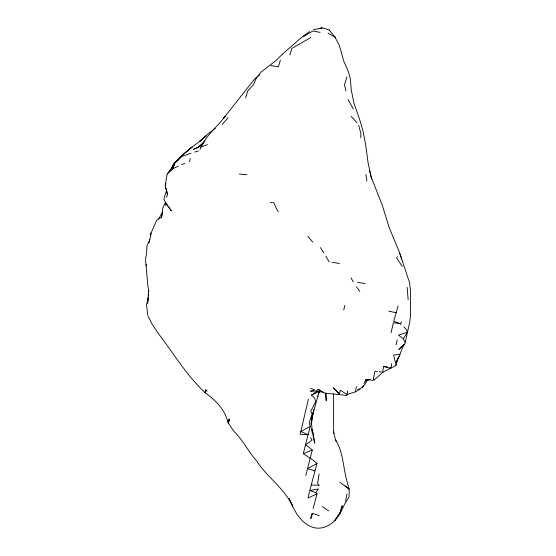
<?xml version="1.0" encoding="UTF-8"?>
<svg xmlns="http://www.w3.org/2000/svg" width="556" height="556" viewBox="0 0 556 556"><rect width="100%" height="100%" fill="white"/><g stroke="black" fill="none" stroke-linecap="round" stroke-linejoin="round"><path stroke-width="0.83" d="M333.371 393.85L333.69 433.506L333.44 431.234L335.351 439.289M360.754 137.819L360.886 133.433L358.627 125.149M311.11 424.659L311.214 422.136M311.937 416.944L311.575 423.609L312.312 432.637L311.666 428.752M311.485 421.135L311.339 423.422L313.716 409.835M148.695 290.406L147.59 303.222L148.181 299.142M174.931 162.852L174.987 162.22L177.663 160.441L181.694 156.146L174.931 162.852L172.707 168.885L167.217 173.931L165.215 185.412L167.384 194.12L166.668 197.324M311.603 419.544L311.819 417.056M390.646 368.03L382.653 372.457L383.522 366.48L390.986 368.211L391.751 363.568M150.266 234.938L150.468 232.79M363.951 383.529L365.334 381.187L365.584 379.331L373.076 380.332L374.327 379.859L383.008 372.089M347.75 390.812L346.965 395.511L339.563 394.579L333.287 387.81L339.514 393.738L340.251 390.222L346.979 394.44L355.416 391.848L356.382 386.538M392.015 367.349L393.919 366.758L396.039 365.153L395.879 362.908C399.785 356.917 400.667 349.905 404.657 343.983L398.784 349.481L404.49 344.345M319.116 473.948L317.594 483.359L319.311 485.388L311.27 484.901L309.838 490.58L315.843 492.706L317.038 493.728L313.139 508.664M259.631 74.789L254.349 79.299L223.331 118.581L225.027 116.482C216.798 127.407 204.879 136.366 200.028 149.356M149.001 243.028L151.795 231.317L156.618 220.287L161.497 217.264L162.866 207.805L165.264 202.884M228.259 422.949L229.072 419.161L229.419 420.301L228.259 422.949L234.034 431.456C242.944 440.109 248.254 451.528 256.455 460.729M345.54 501.248L346.979 494.006M313.709 409.786L312.347 416.201L319.158 391.57M161.497 217.264L162.602 212.135L158.773 218.696M343.768 309.942L344.783 305.452M165.931 203.107L165.473 205.129L166.056 202.704M205.567 390.764L205.122 392.703L205.81 389.867L207.242 391.097L205.567 390.764L205.81 389.867M308.371 399.312L300.17 434.264L308.01 434.764L303.312 453.71L313.181 460.215L316.976 463.509L311.27 484.901M148.264 297.557L146.52 305.119L147.806 315.328M396.067 344.852L397.186 340.057M145.304 259.826L146.527 254.106L146.902 246.03L149.772 239.761M189.464 161.74L190.242 158.481M391.007 332.849L393.405 322.765L400.389 323.648L400.945 324.607M309.539 491.796L307.968 498.141L317.038 493.728M319.359 515.676L312.055 513.244L310.811 518.602L312.535 513.668M305.8 475.387L312.263 450.11L308.663 446.892L305.452 444.974L311.972 440.185L310.561 437.586M404.914 343.573L409.577 323.001L410.578 315.641L410.481 290.489L409.55 282.58L399.243 251.798L389.242 227.738L382.201 205.011L371.067 176.732L368.079 162.804L365.626 144.623L363.04 131.049L359.829 120.047L353.943 103.096L351.239 89.905L350.377 79.16L348.529 72.03L343.768 61.111L339.382 45.474L334.907 37.05L328.109 33.068M398.124 305.89L393.773 321.312L400.389 323.648L401.64 321.882M317.267 390.792L311.534 395.114L314.654 398.2L315.384 400.605L315.266 402.773L310.748 411.343L312.041 413.914L309.219 422.956L310.283 426.424L308.01 434.764M396.039 365.153L397.992 358.064L395.879 362.908L394.781 360.392L393.662 355.055L400.091 354.255M319.116 391.5L318.463 393.836L319.172 391.487M245.585 97.981L247.622 91.177L253.501 84.505L256.531 77.722L261.132 72.044L276.2 60.361L282.142 54.398M340.05 512.771L335.018 520.221L340.05 512.771L342.176 505.731C340.272 520.381 323.689 533.711 309.289 525.816C298.725 520.228 293.443 508.782 288.905 498.294L292.713 505.988M280.37 60.236L278.368 66.831L270.883 65.566M289.857 54.954L291.858 48.379L310.873 37.474M346.937 76.797L344.484 84.748L345.957 90.996M317.74 396.602L317.962 395.893M397.29 256.629L396.762 258.22L402.301 266.484M172.707 168.885L174.987 162.22M165.215 185.412L166.015 183.438M205.24 392.814C215.45 400.202 224.874 409.334 227.835 422.06L229.072 419.161M317.949 390.826L317.615 391.563L323.064 392.07M173.875 163.77L170.706 170.518L173.875 163.77L174.772 162.894M339.368 514.78L345.067 503.312L349.112 496.814L349.154 489.183L346.854 480.891C343.101 467.005 343.205 452.007 335.421 439.442M227.835 422.06L228.78 420.204L229.419 420.301M367.21 379.797C365.32 385.6 360.545 389.082 355.416 391.848M390.986 368.211L391.382 367.544M362.394 387.49L363.541 385.614M404.949 342.079L403.302 338.715L407.36 332.224L406.631 329.819L403.892 326.838M168.899 172.207L172.972 165.723M315.843 492.706L318.352 488.939L309.838 490.58M398.423 357.452L399.284 356.229M167.217 173.931L172.27 167.724M215.311 128.318L207.805 134.003L199.604 141.523L206.019 136.005C196.15 145.053 184.099 151.385 175.87 162.137M329.284 30.093L335.15 37.252L334.997 36.884M222.171 124.572L228.05 117.712M179.157 158.662L184.967 152.921M205.053 141.12L197.804 147.493L193.21 149.404L197.804 147.493L203.788 142.892M201.341 145.825L202.766 144.497M185.989 152.261L192.049 147.02L186.19 151.892M282.309 54.266L301.957 37.078L309.511 31.574M175.835 161.97L178.928 159.544M303.312 36.724L312.875 30.955L320.096 32.373M310.283 426.424L300.831 431.532L307.996 434.653M316.976 463.509L307.489 468.638L314.842 470.911M173.048 168.656L178.323 166.07M311.534 395.114L318.442 391.626M200.487 147.09L207.416 144.643M303.312 453.71L312.263 450.11M180.742 156.91L190.944 153.192M365.334 381.187L370.025 379.47M407.36 332.224L398.457 335.143L403.302 338.715M357.661 389.673L359.829 388.971M194.739 152.066L198.402 150.898M319.45 28.558L322.285 27.8L329.374 29.989M181.374 164.423L184.919 163.534M319.554 28.558L322 27.995L313.445 29.739M310.999 391.063L313.514 390.653M310.165 391.202L317.08 390.868M270.348 202.648L273.816 202.697L276.381 208.785L278.334 211.614M239.323 174.049L246.906 174.667M339.563 394.579L324.628 393.182L317.81 389.269L320.763 390.437M377.413 371.554L375.015 371.332L373.326 378.692L374.327 379.859M379.011 371.707L381.409 371.936M383.522 366.48L387.449 367.016M357.654 282.358L365.146 283.574M332.015 262.258L339.501 263.523M388.658 311.082L396.08 312.757M310.686 388.408L314.724 389.749M322.306 506.579L328.763 510.922M339.758 482.122L349.154 489.183L345.255 485.874M205.247 392.835C186.802 375.682 173.889 353.929 158.759 334.073M165.396 202.905L171.324 210.87L169.052 207.402M351.142 116.301L357.16 122.939M307.85 236.286L312.708 242.075M256.858 461.188C267.012 476.958 283.456 487.723 291.893 504.681M356.452 286.813L359.829 291.427M158.453 333.635L152.108 324.19L148.063 316.225M167.231 204.629L168.141 206.019M320.458 247.629L323.766 252.848M325.879 256.281L329.263 262.05M348.132 99.6L353.345 109.171M351.079 277.993L353.213 281.913M165.243 201.877L163.846 199.277L166.571 190.201L165.528 187.706M335.476 439.879L336.324 441.895M399.889 253.682L401.821 259.666M145.311 260.667L146.443 266.018M369.629 170.88L371.679 179.108M166.731 190.986L167.384 194.12M148.806 291.518L147.771 285.082L145.999 264.427M148.292 293.575L148.654 295.882M365.931 174.389L366.911 180.999M407.138 287.341L408.146 299.76M325.774 392.925L326.191 400.681L325.809 393.189M314.738 442.993L313.362 437.343L312.354 429.413L314.738 442.993"/></g></svg>
